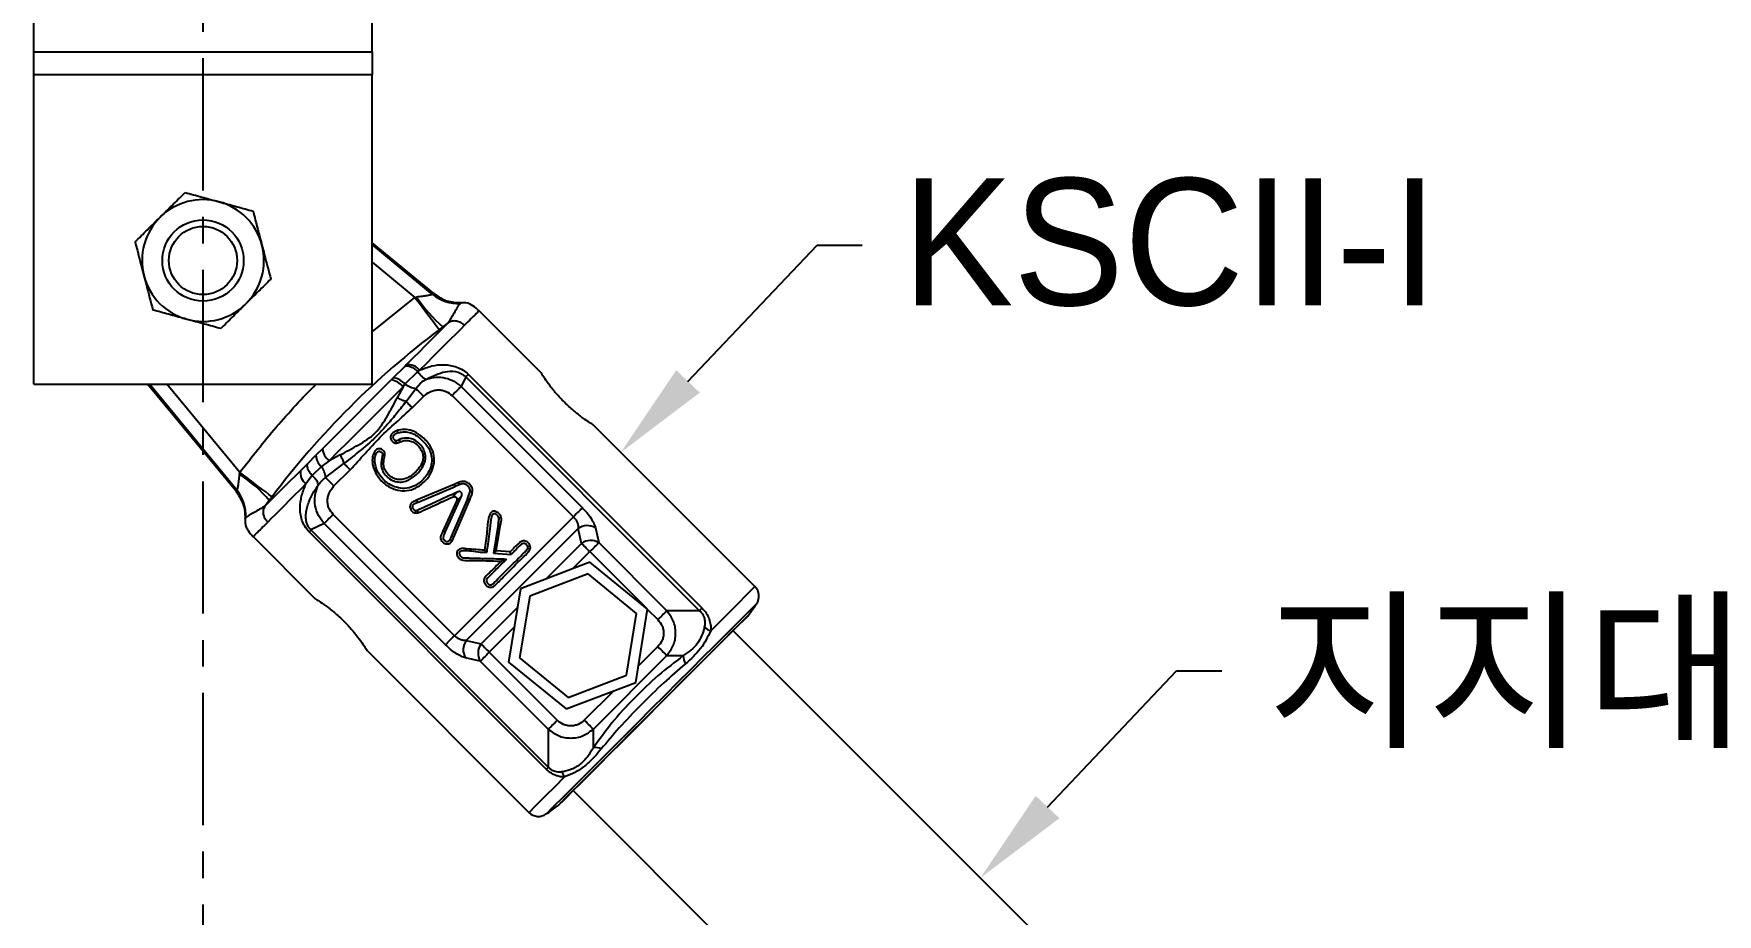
# Model space of a CAD drawing. Header units: millimetres. Extents: x 0 to 42050, y 0 to 29700.
# Drawn here: x 19143 to 20735, y 14564 to 15396 of the extents above; entities that cross this region are included whole.
import ezdxf

# ---------------------------------------------------------------- set-up
doc = ezdxf.new("R2010")
doc.units = ezdxf.units.MM
doc.header["$LTSCALE"] = 50
doc.linetypes.add('CENTERX2', pattern=[4, 2.5, -0.5, 0.5, -0.5])
doc.layers.add('3', color=3, linetype='Continuous')
doc.layers.add('unovics', color=7, linetype='Continuous')
doc.styles.add('돋움', font='')
doc.styles.get('돋움').set_extended_font_data('Dotum')

msp = doc.modelspace()

# ---------------------------------------------------------------- linework, layer by layer
at = {"color": 1, "linetype": 'CENTERX2'}
msp.add_line((19303.2, 16572.9), (19303.2, 13141.3), dxfattribs=at)
at = {"layer": '3'}
for p, q in [((19761.6, 15067.4), (19883.6, 15196.2)), ((19883.6, 15196.2), (19926.4, 15196.2)), ((20101.5, 14665.1), (20223.5, 14793.9)), ((20223.5, 14793.9), (20266.3, 14793.9))]:
    msp.add_line(p, q, dxfattribs=at)
for points in [[(19772.8, 15056.8), (19750.5, 15078), (19698.1, 15000.3)], [(20112.7, 14654.5), (20090.3, 14675.7), (20038, 14598)]]:
    msp.add_solid(points, dxfattribs=at)
at = {"layer": 'unovics', "color": 2}
for p, q in [((19143.2, 15379.1), (19143.2, 16161)), ((19463.2, 15379.1), (19463.2, 16161)), ((19143.2, 15379.1), (19463.2, 15379.1)), ((19143.2, 15357.4), (19143.2, 15379.1)), ((19463.2, 15379.1), (19463.2, 15357.4)), ((19463.2, 15357.4), (19143.2, 15357.4)), ((19143.2, 15064.9), (19143.2, 15357.4)), ((19463.2, 15064.9), (19463.2, 15357.4)), ((19143.2, 15064.9), (19463.2, 15064.9)), ((20694.6, 13941.4), (19804.3, 14831.7)), ((19653.1, 14680.6), (20559.4, 13774.3))]:
    msp.add_line(p, q, dxfattribs=at)
at = {"layer": 'unovics', "color": 3}
for p, q in [((19521, 15150.7), (19463.2, 15198.3)), ((19520.2, 15149.7), (19463.2, 15196.7)), ((19463.2, 15180.2), (19503.5, 15146.9)), ((19463.2, 15114.4), (19503.5, 15146.9)), ((19503.5, 15146.9), (19505.1, 15147.1)), ((19520.2, 15149.7), (19521, 15150.7)), ((19547.6, 15142), (19546.3, 15141)), ((19535.1, 15122.9), (19530, 15119)), ((19622.6, 15075.8), (19564.2, 15134.3)), ((19530, 15119), (19526.5, 15116.3)), ((19483.1, 15070.8), (19494.2, 15081.9)), ((19506.2, 15076.8), (19494.1, 15064.8)), ((19495.6, 15083.3), (19494.2, 15081.9)), ((19506.2, 15076.8), (19507.9, 15078)), ((19551.6, 15071.6), (19547.2, 15062.6)), ((19772.5, 14850.7), (19551.6, 15071.6)), ((19554.1, 15074), (19775, 14853.1)), ((19334.2, 14963.9), (19250.9, 15064.9)), ((19335.1, 14964.6), (19252.5, 15064.9)), ((19337.9, 14981.3), (19269.1, 15064.9)), ((19483.1, 15070.8), (19481, 15068.8)), ((19492.3, 15062.4), (19486.9, 15052)), ((19492.3, 15062.4), (19494.1, 15064.8)), ((19495.1, 15048.4), (19504.3, 15060.7)), ((19547.2, 15062.6), (19661.8, 14947.9)), ((19500.9, 15042.6), (19511.7, 15053.3)), ((19538.7, 15054.1), (19653.3, 14939.4)), ((19824.9, 14873.5), (19671.9, 15026.5)), ((19402.2, 14989.8), (19409.9, 14997.6)), ((19416.1, 15003.8), (19409.9, 14997.6)), ((19422.5, 14992.5), (19415.2, 14987)), ((19432.8, 14997.9), (19422.5, 14992.5)), ((19337.7, 14979.8), (19337.9, 14981.3)), ((19395.6, 14983.3), (19402.2, 14989.8)), ((19406.4, 14978.4), (19400.5, 14970.5)), ((19415.2, 14987), (19406.4, 14978.4)), ((19419, 14976.6), (19436.4, 14989.8)), ((19427, 14968.6), (19442.3, 14983.9)), ((19334.2, 14963.9), (19335.1, 14964.6)), ((19365.9, 14954.9), (19362, 14949.7)), ((19368.5, 14958.3), (19365.9, 14954.9)), ((19343.8, 14938.5), (19342.9, 14937.3)), ((19417.8, 14933.2), (19405.3, 14927)), ((19532.4, 14818.5), (19417.8, 14933.2)), ((19540.9, 14827), (19426.3, 14941.7)), ((19540.9, 14827), (19653.3, 14939.4)), ((19657.8, 14928.3), (19552, 14822.5)), ((19661, 14914.3), (19657.8, 14928.3)), ((19674.2, 14929), (19677.4, 14915)), ((19350.6, 14920.7), (19409, 14862.2)), ((19627.7, 14700.8), (19403.5, 14925.1)), ((19405.3, 14927), (19629.6, 14702.7)), ((19661, 14914.3), (19627.2, 14880.5)), ((19741.6, 14850.7), (19677.4, 14915)), ((19652.4, 14890.1), (19668.9, 14906.5)), ((19668.9, 14906.5), (19723, 14852.3)), ((19600.5, 14853.8), (19566, 14819.3)), ((19723.4, 14851.9), (19733.1, 14842.2)), ((19772.5, 14850.7), (19741.6, 14850.7)), ((19573.8, 14811.5), (19597.5, 14835.1)), ((19552, 14822.5), (19566, 14819.3)), ((19458.3, 14812.9), (19611.3, 14659.9)), ((19565.3, 14803), (19551.4, 14806.1)), ((19565.3, 14803), (19629.6, 14738.7)), ((19638.1, 14747.2), (19573.8, 14811.5)), ((19672.2, 14738.7), (19741.6, 14808.2)), ((19733.1, 14816.7), (19714.7, 14798.2)), ((19741.6, 14808.2), (19757.2, 14808.2)), ((19691.2, 14774.7), (19663.6, 14747.2)), ((19629.6, 14738.7), (19629.6, 14702.7)), ((19672.2, 14721.1), (19672.2, 14738.7))]:
    msp.add_line(p, q, dxfattribs=at)
at = {"layer": 'unovics'}
for p, q in [((19540.7, 14970.1), (19505.1, 14955.1)), ((19506.1, 14953), (19541.7, 14968)), ((19543.6, 14962.8), (19538.9, 14958.1)), ((19544.6, 14971.8), (19540.7, 14970.1)), ((19541.7, 14968), (19540.7, 14970.1)), ((19545.5, 14969.6), (19541.7, 14968)), ((19544.6, 14971.8), (19545.5, 14969.6)), ((19553.2, 14956.5), (19555.7, 14963.4)), ((19558, 14963), (19555.7, 14963.4)), ((19504, 14945.3), (19503.7, 14943)), ((19505.1, 14955.1), (19506.1, 14953)), ((19505.6, 14945.4), (19506.4, 14943.2)), ((19542.8, 14954.1), (19529.9, 14925.8)), ((19532, 14924.9), (19547.6, 14958.9)), ((19553.2, 14956.5), (19538.2, 14921.3)), ((19540.4, 14920.3), (19555.3, 14955.6)), ((19547.6, 14958.9), (19542.8, 14954.1)), ((19555.3, 14955.6), (19553.2, 14956.5)), ((19582.2, 14932.1), (19577.7, 14905)), ((19580.4, 14907.2), (19584.5, 14931.7)), ((19584.5, 14931.7), (19582.2, 14932.1)), ((19529.9, 14925.8), (19532, 14924.9)), ((19538.2, 14921.3), (19536.6, 14917.8)), ((19536.6, 14917.8), (19538.6, 14916.6)), ((19538.2, 14921.3), (19540.4, 14920.3)), ((19577.7, 14905), (19580.4, 14907.2)), ((19577.7, 14905), (19594.5, 14903.9)), ((19593.6, 14906.3), (19580.4, 14907.2)), ((19594.5, 14903.9), (19593.6, 14906.3)), ((19612.4, 14912.1), (19610.2, 14911.4))]:
    msp.add_line(p, q, dxfattribs=at)
at = {"layer": 'unovics', "color": 4}
for p, q in [((19669, 14896.4), (19603.4, 14871.4)), ((19723.4, 14852), (19669, 14896.4)), ((19667.2, 14885.4), (19612, 14864.4)), ((19713.1, 14848), (19667.2, 14885.4)), ((19603.4, 14871.4), (19592.1, 14802.1)), ((19612, 14864.4), (19602.5, 14806.1)), ((19712.2, 14782.7), (19723.4, 14852)), ((19703.6, 14789.7), (19713.1, 14848)), ((19592.1, 14802.1), (19646.5, 14757.8)), ((19602.5, 14806.1), (19648.3, 14768.7)), ((19648.3, 14768.7), (19703.6, 14789.7)), ((19646.5, 14757.8), (19712.2, 14782.7))]:
    msp.add_line(p, q, dxfattribs=at)
at = {"layer": 'unovics', "color": 3, "elevation": 0, "flags": 128}
for points in [[(19503.5, 15146.9), (19507.8, 15141.3), (19511.9, 15135.8), (19515.7, 15130.7), (19519.1, 15126.2), (19522, 15122.4), (19524.2, 15119.4), (19525.7, 15117.4), (19526.5, 15116.3)], [(19535.1, 15122.9), (19531.5, 15119.2), (19527.4, 15115.1), (19522.9, 15110.7), (19518.1, 15105.8), (19512.9, 15100.7), (19507.4, 15095.2), (19501.6, 15089.4), (19495.6, 15083.3)], [(19550.4, 15120.5), (19546.5, 15116.5), (19542.1, 15112.2), (19537.3, 15107.4), (19532.1, 15102.2), (19526.6, 15096.6), (19520.6, 15090.7), (19514.4, 15084.5), (19507.9, 15078)], [(19551.6, 15071.6), (19551.8, 15071.8), (19552.1, 15072), (19552.3, 15072.3), (19552.6, 15072.6), (19553, 15072.9), (19553.3, 15073.3), (19553.7, 15073.6), (19554.1, 15074)], [(19416.1, 15003.8), (19424, 15011.7), (19432.1, 15019.8), (19440.3, 15028), (19448.6, 15036.3), (19456.8, 15044.6), (19465, 15052.8), (19473.1, 15060.9), (19481, 15068.8)], [(19422.5, 14992.5), (19431, 15001.1), (19439.7, 15009.8), (19448.5, 15018.6), (19457.4, 15027.4), (19466.3, 15036.3), (19475.1, 15045.1), (19483.8, 15053.8), (19492.3, 15062.4)], [(19504.3, 15060.7), (19508.9, 15065.9), (19511.6, 15067.9), (19513.8, 15069.3), (19514.4, 15069.6), (19514.6, 15069.6), (19514.6, 15069.6), (19514.6, 15069.6), (19514.6, 15069.6), (19514.6, 15069.6), (19514.6, 15069.6), (19514.6, 15069.6)], [(19504.3, 15060.7), (19505, 15060.1), (19505.7, 15059.3), (19506.6, 15058.4), (19507.5, 15057.5), (19508.5, 15056.5), (19509.6, 15055.5), (19510.6, 15054.4), (19511.7, 15053.3)], [(19547.2, 15062.6), (19546.6, 15062), (19545.8, 15061.2), (19544.9, 15060.3), (19543.9, 15059.2), (19542.7, 15058.1), (19541.4, 15056.8), (19540, 15055.4), (19538.7, 15054.1)], [(19495.1, 15048.4), (19495.7, 15047.8), (19496.4, 15047.1), (19497.1, 15046.4), (19497.8, 15045.7), (19498.6, 15044.9), (19499.4, 15044.1), (19500.2, 15043.4), (19500.9, 15042.6)], [(19368.5, 14958.3), (19367.5, 14959.1), (19365.4, 14960.6), (19362.5, 14962.9), (19358.7, 14965.7), (19354.1, 14969.1), (19349, 14973), (19343.6, 14977.1), (19337.9, 14981.3)], [(19395.6, 14983.3), (19390.5, 14978.2), (19385.6, 14973.3), (19381, 14968.7), (19376.6, 14964.3), (19372.5, 14960.2), (19368.7, 14956.4), (19365.2, 14952.9), (19362, 14949.7)], [(19427, 14968.6), (19425.8, 14969.8), (19424.6, 14971), (19423.5, 14972.2), (19422.4, 14973.2), (19421.4, 14974.2), (19420.5, 14975.1), (19419.7, 14975.9), (19419, 14976.6)], [(19442.3, 14983.9), (19441.5, 14984.7), (19440.7, 14985.5), (19439.9, 14986.3), (19439.2, 14987), (19438.4, 14987.8), (19437.7, 14988.5), (19437.1, 14989.1), (19436.4, 14989.8)], [(19400.5, 14970.5), (19395, 14965), (19389.7, 14959.8), (19384.8, 14954.8), (19380.1, 14950.1), (19375.7, 14945.7), (19371.6, 14941.6), (19367.8, 14937.9), (19364.4, 14934.4)], [(19661.8, 14947.9), (19661.2, 14947.4), (19660.5, 14946.6), (19659.6, 14945.7), (19658.5, 14944.6), (19657.3, 14943.4), (19656, 14942.1), (19654.7, 14940.8), (19653.3, 14939.4)], [(19426.3, 14941.7), (19424.9, 14940.3), (19423.5, 14938.9), (19422.3, 14937.7), (19421.1, 14936.5), (19420, 14935.4), (19419.1, 14934.5), (19418.3, 14933.7), (19417.8, 14933.2)], [(19403.5, 14925.1), (19403.8, 14925.4), (19404, 14925.7), (19404.3, 14926), (19404.6, 14926.2), (19404.8, 14926.4), (19405, 14926.6), (19405.2, 14926.8), (19405.3, 14927)], [(19668.9, 14906.5), (19667.7, 14907.7), (19666.5, 14908.8), (19665.4, 14909.9), (19664.3, 14911), (19663.3, 14912), (19662.5, 14912.9), (19661.7, 14913.7), (19661, 14914.3)], [(19677.4, 14915), (19676.8, 14914.4), (19676, 14913.7), (19675.1, 14912.7), (19674, 14911.7), (19672.9, 14910.5), (19671.6, 14909.2), (19670.2, 14907.9), (19668.9, 14906.5)], [(19824.9, 14873.5), (19824.8, 14873.4), (19823.4, 14872), (19820.4, 14869), (19815.8, 14864.4), (19809.6, 14858.2), (19802.1, 14850.7), (19793.2, 14841.8), (19783.1, 14831.7)], [(19826.4, 14857.2), (19826.3, 14857.1), (19825.1, 14855.9), (19822.3, 14853), (19817.9, 14848.6), (19812, 14842.8), (19804.7, 14835.5), (19796.1, 14826.9), (19786.5, 14817.2), (19775.8, 14806.6), (19764.3, 14795.1), (19752.2, 14783), (19739.7, 14770.5), (19727, 14757.8)], [(19741.6, 14850.7), (19741.1, 14850.1), (19740.3, 14849.4), (19739.4, 14848.4), (19738.3, 14847.4), (19737.1, 14846.2), (19735.9, 14844.9), (19734.5, 14843.6), (19733.1, 14842.2)], [(19775, 14853.1), (19774.6, 14852.7), (19774.2, 14852.4), (19773.9, 14852), (19773.5, 14851.7), (19773.2, 14851.4), (19773, 14851.1), (19772.7, 14850.9), (19772.5, 14850.7)], [(19818.7, 14846.4), (19818.5, 14846.2), (19816.9, 14844.6), (19813.8, 14841.4), (19809.1, 14836.7), (19802.9, 14830.6), (19795.5, 14823.1), (19786.8, 14814.4), (19777.1, 14804.8), (19766.5, 14794.2), (19755.3, 14783), (19743.6, 14771.2), (19731.6, 14759.3), (19719.6, 14747.2), (19707.7, 14735.4), (19696.2, 14723.9), (19685.3, 14712.9), (19675.1, 14702.8), (19665.9, 14693.6), (19657.9, 14685.5), (19651, 14678.7), (19645.6, 14673.3), (19641.7, 14669.3), (19639.3, 14666.9), (19638.5, 14666.1)], [(19640, 14667.4), (19640.8, 14668.3), (19643.3, 14670.7), (19647.4, 14674.8), (19652.9, 14680.3), (19659.9, 14687.3), (19668.2, 14695.6), (19677.6, 14705), (19687.9, 14715.3), (19699, 14726.4), (19710.7, 14738.1), (19722.7, 14750.1), (19734.8, 14762.2), (19746.8, 14774.2), (19758.4, 14785.8), (19769.5, 14796.9), (19779.9, 14807.3), (19789.3, 14816.7), (19797.5, 14824.9), (19804.5, 14831.9), (19810.1, 14837.5), (19814.1, 14841.5), (19816.6, 14844), (19817.4, 14844.8)], [(19532.4, 14818.5), (19533, 14819.1), (19533.7, 14819.8), (19534.6, 14820.8), (19535.7, 14821.8), (19536.9, 14823), (19538.2, 14824.3), (19539.5, 14825.6), (19540.9, 14827)], [(19566, 14819.3), (19566.7, 14818.6), (19567.4, 14817.9), (19568.3, 14817), (19569.3, 14816), (19570.4, 14814.9), (19571.5, 14813.8), (19572.7, 14812.7), (19573.8, 14811.5)], [(19573.8, 14811.5), (19572.5, 14810.1), (19571.1, 14808.7), (19569.8, 14807.5), (19568.7, 14806.3), (19567.6, 14805.2), (19566.7, 14804.3), (19565.9, 14803.5), (19565.3, 14803)], [(19733.1, 14816.7), (19734.5, 14815.3), (19735.9, 14813.9), (19737.1, 14812.7), (19738.3, 14811.5), (19739.4, 14810.4), (19740.3, 14809.5), (19741.1, 14808.7), (19741.6, 14808.2)], [(19727, 14757.8), (19714.3, 14745.1), (19701.8, 14732.6), (19689.8, 14720.5), (19678.3, 14709.1), (19667.6, 14698.4), (19657.9, 14688.7), (19649.4, 14680.1), (19642.1, 14672.9), (19636.2, 14667), (19631.8, 14662.6), (19629, 14659.7), (19627.7, 14658.5), (19627.7, 14658.5)], [(19629.6, 14738.7), (19630.2, 14739.2), (19631, 14740), (19631.9, 14740.9), (19632.9, 14742), (19634.1, 14743.2), (19635.4, 14744.5), (19636.8, 14745.8), (19638.1, 14747.2)], [(19672.2, 14738.7), (19671.6, 14739.2), (19670.8, 14740), (19669.9, 14740.9), (19668.8, 14742), (19667.7, 14743.2), (19666.4, 14744.5), (19665, 14745.8), (19663.6, 14747.2)], [(19644.9, 14693.5), (19635.4, 14684), (19627.3, 14675.9), (19620.8, 14669.4), (19615.9, 14664.5), (19612.7, 14661.3), (19611.4, 14660), (19611.3, 14659.9)]]:
    msp.add_lwpolyline(points, dxfattribs=at)
at = {"layer": 'unovics', "elevation": 0, "flags": 128}
for points in [[(19486.8, 15021), (19487.2, 15019.9), (19487.6, 15018.8)], [(19584.7, 14897.4), (19587.1, 14898.3), (19588.6, 14898.9), (19590.2, 14899.5)]]:
    msp.add_lwpolyline(points, dxfattribs=at)
at = {"layer": 'unovics', "color": 4}
for radius in [38.4, 32.2]:
    msp.add_circle((19303.2, 15181.7), radius, dxfattribs=at)
for start, end in [(74.6474, 134.6474), (14.6474, 74.6474), (134.6474, 194.6474), (314.6474, 14.6474), (194.6474, 254.6474), (254.6474, 314.6474)]:
    msp.add_arc((19303.2, 15181.7), 57.6, start, end, dxfattribs=at)
at = {"layer": 'unovics', "color": 3}
for centre, radius, start, end in [((19619.1, 15223.1), 137, 213.6768, 229.4489), ((19544.6, 15179.4), 38.5, 230.5533, 272.5321), ((20005.4, 14479.4), 796.9, 126.9404, 143.0596), ((19497, 15069.8), 13.6, 37.0071, 96.2088), ((19479, 15052.2), 16.7, 37.5209, 83.0853), ((19481.6, 15055), 15.9, 37.9081, 84.5863), ((19509.3, 15088), 27.7, 236.9052, 259.7009), ((19424.2, 14998.1), 14.3, 181.9682, 231.1391), ((19432.7, 15005.8), 16.7, 186.9217, 232.4731), ((19261.8, 14865.8), 137, 40.5493, 56.3253), ((19408.3, 14980.9), 13, 169.1788, 232.7159), ((19397.1, 14974.4), 22.1, 5.5301, 34.561), ((19305.4, 14940.2), 38.5, 357.4632, 39.4473), ((19666.5, 14916.6), 14.5, 58.1084, 126.5642), ((19669.7, 14902.6), 14.5, 58.1084, 126.5642), ((19815.9, 14864.5), 12.8, 325.1141, 45), ((19170.1, 15314.7), 800, 324.1691, 325.1141), ((19787.1, 14845.2), 14.1, 226.5885, 253.6079), ((19808.4, 14853.9), 12.8, 315, 324.1691), ((19563.7, 14813.8), 14.5, 143.4352, 211.8921), ((19577.7, 14810.6), 14.5, 143.4353, 211.892), ((19771, 14807.5), 13.8, 177.0755, 210.778), ((19674.2, 14708.6), 12.6, 64.1163, 99.3618), ((19893.4, 14437.1), 374.3, 134.7961, 135.2039), ((19632.7, 14689.7), 12.7, 17.4151, 42.2045), ((19620.4, 14669), 12.8, 225, 304.8859), ((19170.1, 15314.7), 800, 304.8859, 305.8309), ((19631, 14676.5), 12.8, 305.8309, 315)]:
    msp.add_arc(centre, radius, start, end, dxfattribs=at)
at = {"layer": 'unovics'}
for centre, start_param, end_param in [((19504.6, 14951.2), 3.031326, 3.319594), ((19504.6, 14948.9), 2.968791, 3.458571)]:
    msp.add_ellipse(centre, major_axis=(-0.03, 5.92), ratio=0.939502, start_param=start_param, end_param=end_param, dxfattribs=at)
at = {"layer": 'unovics', "color": 4}
for points, knots in [([(19262.7, 15222.7), (19263.2, 15223.2), (19267.5, 15227.4), (19275.5, 15235.3), (19282.7, 15242.4), (19286.3, 15246)], [0, 0, 0, 0, 0.070087, 0.53078, 1, 1, 1, 1]), ([(19286.3, 15246), (19291.5, 15244.6), (19302.1, 15241.7), (19312.9, 15238.7), (19318.4, 15237.2)], [0, 0, 0, 0, 0.495455, 1, 1, 1, 1]), ([(19318.4, 15237.2), (19319.2, 15237), (19324.9, 15235.4), (19335.8, 15232.5), (19345.5, 15229.8), (19350.5, 15228.4)], [0, 0, 0, 0, 0.070089, 0.530788, 1, 1, 1, 1]), ([(19239, 15199.3), (19242.9, 15203.1), (19250.6, 15210.8), (19258.6, 15218.7), (19262.7, 15222.7)], [0, 0, 0, 0, 0.495455, 1, 1, 1, 1]), ([(19350.5, 15228.4), (19351.2, 15225.7), (19353.9, 15215.2), (19356.8, 15204.3), (19358.9, 15196.3)], [0, 0, 0, 0, 0.257554, 1, 1, 1, 1]), ([(19239, 15199.3), (19239.7, 15196.6), (19242.5, 15186.1), (19245.3, 15175.2), (19247.4, 15167.1)], [0, 0, 0, 0, 0.25755, 1, 1, 1, 1]), ([(19358.9, 15196.3), (19359.6, 15193.3), (19362.5, 15182.4), (19365.3, 15171.8), (19367.3, 15164.1)], [0, 0, 0, 0, 0.268631, 1, 1, 1, 1]), ([(19247.4, 15167.1), (19248.2, 15164.2), (19251, 15153.3), (19253.8, 15142.7), (19255.8, 15134.9)], [0, 0, 0, 0, 0.268636, 1, 1, 1, 1]), ([(19367.3, 15164.1), (19363.5, 15160.3), (19355.7, 15152.6), (19347.7, 15144.7), (19343.6, 15140.7)], [0, 0, 0, 0, 0.495455, 1, 1, 1, 1]), ([(19343.6, 15140.7), (19343.1, 15140.2), (19338.8, 15136), (19330.8, 15128.1), (19323.6, 15120.9), (19320, 15117.3)], [0, 0, 0, 0, 0.070086, 0.530787, 1, 1, 1, 1]), ([(19287.9, 15126.1), (19287.1, 15126.4), (19281.4, 15127.9), (19270.5, 15130.9), (19260.8, 15133.6), (19255.8, 15134.9)], [0, 0, 0, 0, 0.070089, 0.530788, 1, 1, 1, 1]), ([(19320, 15117.3), (19314.8, 15118.8), (19304.3, 15121.7), (19293.4, 15124.6), (19287.9, 15126.1)], [0, 0, 0, 0, 0.495455, 1, 1, 1, 1])]:
    msp.add_open_spline(points, degree=3, knots=knots, dxfattribs=at)
at = {"layer": 'unovics', "color": 3}
for points, knots in [([(19520.2, 15149.7), (19520.1, 15149.7), (19520, 15149.5), (19518.9, 15149.2), (19517.2, 15148.8), (19514.5, 15148.4), (19510.3, 15147.7), (19506.8, 15147.3), (19505.1, 15147.1)], [0, 0, 0, 0, 0.123005, 0.250591, 0.369392, 0.500256, 0.749695, 1, 1, 1, 1]), ([(19521, 15150.7), (19524.6, 15148.3), (19531.7, 15143.4), (19541.4, 15141.8), (19546.7, 15142), (19547.6, 15142)], [0, 0, 0, 0, 0.45131, 0.902606, 1, 1, 1, 1]), ([(19546.3, 15141), (19545.7, 15140.4), (19544.4, 15139.2), (19540.4, 15131.5), (19537.2, 15126.3), (19535.1, 15122.9)], [0, 0, 0, 0, 0.267087, 0.515645, 1, 1, 1, 1]), ([(19564.2, 15134.3), (19562.4, 15135.9), (19558.7, 15139.3), (19552.7, 15141.9), (19548.8, 15141.6), (19547.4, 15141.5)], [0, 0, 0, 0, 0.393546, 0.775821, 1, 1, 1, 1]), ([(19550.4, 15120.5), (19549.3, 15121.4), (19547, 15123.3), (19542.8, 15124.6), (19538.6, 15124.6), (19536.3, 15123.4), (19535.1, 15122.9)], [0, 0, 0, 0, 0.250006, 0.500008, 0.749992, 1, 1, 1, 1]), ([(19564.2, 15134.3), (19564, 15134.1), (19563.7, 15133.7), (19560.9, 15131), (19556.7, 15126.8), (19552.5, 15122.6), (19550.4, 15120.5)], [0, 0, 0, 0, 0.25, 0.5, 0.75, 1, 1, 1, 1]), ([(19494.2, 15081.9), (19494.9, 15082.1), (19496.4, 15082.4), (19499.5, 15081.5), (19503, 15079.6), (19505.2, 15077.7), (19506.2, 15076.8)], [0, 0, 0, 0, 0.2425571, 0.4999746, 0.7574376, 1, 1, 1, 1]), ([(19506.2, 15076.8), (19506.9, 15075.8), (19508.2, 15073.9), (19510.5, 15071.6), (19512.7, 15070.1), (19514, 15069.8), (19514.6, 15069.6)], [0, 0, 0, 0, 0.245732, 0.501003, 0.755733, 1, 1, 1, 1]), ([(19507.9, 15078), (19511.7, 15079.5), (19519.2, 15082.5), (19531, 15083.7), (19541.1, 15082.1), (19549.1, 15078.4), (19552.4, 15075.5), (19554.1, 15074)], [0, 0, 0, 0, 0.25821, 0.4995, 0.75187, 0.880198, 1, 1, 1, 1]), ([(19514.6, 15069.6), (19520.3, 15072.5), (19528.8, 15076.8), (19540, 15077.4), (19546.1, 15075.6), (19549.5, 15073.6), (19550.9, 15072.3), (19551.6, 15071.6)], [0, 0, 0, 0, 0.498736, 0.748559, 0.874818, 0.93941, 1, 1, 1, 1]), ([(19514.6, 15069.6), (19517.6, 15070.4), (19523.4, 15071.9), (19532.4, 15071), (19540.6, 15068), (19545, 15064.4), (19547.2, 15062.6)], [0, 0, 0, 0, 0.260575, 0.514946, 0.761294, 1, 1, 1, 1]), ([(19671.8, 15026.5), (19671.9, 15026.4), (19672.1, 15026.3), (19668.8, 15028.3), (19662.8, 15032.4), (19654.7, 15038.6), (19645.9, 15046.5), (19637.8, 15055), (19631, 15063.4), (19626, 15070.4), (19623, 15075.2), (19622.7, 15075.6), (19622.6, 15075.8)], [0, 0, 0, 0, 0.055171, 0.159526, 0.265352, 0.373504, 0.481282, 0.586391, 0.690767, 0.797413, 0.90585, 1, 1, 1, 1]), ([(19337.9, 14981.3), (19349.2, 14995.8), (19371.8, 15024.9), (19397.2, 15051.6), (19409.9, 15064.9)], [0, 0, 0, 0, 0.5, 1, 1, 1, 1]), ([(19511.7, 15053.3), (19513.6, 15054.9), (19516.6, 15057.3), (19521.5, 15059), (19525.3, 15059.5), (19529.2, 15059.2), (19534, 15057.8), (19536.8, 15055.5), (19538.7, 15054.1)], [0, 0, 0, 0, 0.247483, 0.379021, 0.508929, 0.63728, 0.76482, 1, 1, 1, 1]), ([(19432.8, 14997.9), (19438.6, 15001), (19449.9, 15007), (19467.1, 15017.7), (19477.8, 15034.9), (19483.9, 15046.3), (19486.9, 15052)], [0, 0, 0, 0, 0.250556, 0.500003, 0.74945, 1, 1, 1, 1]), ([(19495.1, 15048.4), (19492.3, 15044.8), (19486.6, 15037.4), (19477.6, 15026.8), (19466.8, 15014.6), (19452.7, 15002.6), (19441.9, 14994.1), (19436.4, 14989.8)], [0, 0, 0, 0, 0.164657, 0.337863, 0.500045, 0.749934, 1, 1, 1, 1]), ([(19442.3, 14983.9), (19447, 14989), (19456.4, 14999.1), (19470.2, 15014.7), (19485.7, 15028.5), (19495.9, 15037.9), (19500.9, 15042.6)], [0, 0, 0, 0, 0.250145, 0.500263, 0.75013, 1, 1, 1, 1]), ([(19495.1, 15048.4), (19494.5, 15048.6), (19493.2, 15049), (19491.1, 15049.9), (19489, 15050.9), (19487.6, 15051.6), (19486.9, 15052)], [0, 0, 0, 0, 0.247843, 0.500048, 0.752197, 1, 1, 1, 1]), ([(19432.8, 14997.9), (19433.2, 14997.2), (19434, 14995.8), (19435, 14993.7), (19435.8, 14991.6), (19436.2, 14990.4), (19436.4, 14989.8)], [0, 0, 0, 0, 0.247781, 0.499941, 0.752126, 1, 1, 1, 1]), ([(19337.7, 14979.8), (19337.5, 14978), (19337.1, 14974.5), (19336.5, 14970.4), (19336, 14967.6), (19335.7, 14966), (19335.3, 14964.8), (19335.2, 14964.7), (19335.1, 14964.6)], [0, 0, 0, 0, 0.250384, 0.499912, 0.630836, 0.749679, 0.877122, 1, 1, 1, 1]), ([(19406.4, 14978.4), (19405.6, 14979.4), (19403.9, 14981.5), (19402.3, 14984.8), (19401.6, 14987.7), (19402, 14989.2), (19402.2, 14989.8)], [0, 0, 0, 0, 0.243436, 0.500002, 0.756566, 1, 1, 1, 1]), ([(19412.1, 14969.2), (19412.1, 14969.9), (19412.1, 14971.2), (19410.9, 14973.5), (19409, 14976), (19407.3, 14977.6), (19406.4, 14978.4)], [0, 0, 0, 0, 0.242055, 0.495942, 0.751986, 1, 1, 1, 1]), ([(19412.1, 14969.2), (19412.1, 14969.2), (19412.1, 14969.2), (19412.1, 14969.2), (19412.1, 14969.2), (19412.1, 14969.2), (19412.2, 14969.3), (19412.2, 14969.3), (19412.5, 14969.7), (19413.3, 14971.1), (19415.4, 14973.6), (19417.7, 14975.5), (19419, 14976.6)], [0, 0, 0, 0, 0.000015, 0.0000417, 0.0001581, 0.0005355, 0.0020924, 0.0081426, 0.0319677, 0.1268471, 0.4999287, 1, 1, 1, 1]), ([(19334.2, 14963.9), (19336.6, 14960.3), (19341.4, 14953.1), (19343.1, 14943.4), (19342.9, 14938.2), (19342.9, 14937.3)], [0, 0, 0, 0, 0.451275, 0.902538, 1, 1, 1, 1]), ([(19403.5, 14925.1), (19402, 14926.9), (19399, 14930.4), (19396.4, 14936.4), (19395.2, 14942.4), (19394.9, 14950), (19396, 14959.5), (19399, 14966.8), (19400.5, 14970.5)], [0, 0, 0, 0, 0.125204, 0.250802, 0.375999, 0.501378, 0.742025, 1, 1, 1, 1]), ([(19405.3, 14927), (19404.6, 14927.9), (19403, 14929.7), (19401.6, 14932.7), (19400.7, 14935.8), (19400.3, 14939.7), (19400.7, 14944.3), (19401.9, 14949.6), (19403.7, 14954.7), (19406, 14959.7), (19408.7, 14964.5), (19411, 14967.7), (19412.1, 14969.2)], [0, 0, 0, 0, 0.05845, 0.123096, 0.181964, 0.250601, 0.375512, 0.50098, 0.625908, 0.750376, 0.874903, 1, 1, 1, 1]), ([(19417.8, 14933.2), (19415.8, 14935.6), (19411.8, 14940.5), (19408.9, 14949.8), (19408.6, 14959.8), (19410.9, 14966), (19412.1, 14969.2)], [0, 0, 0, 0, 0.240107, 0.488562, 0.734642, 1, 1, 1, 1]), ([(19426.3, 14941.7), (19424.8, 14943.5), (19422.5, 14946.4), (19421.1, 14951.1), (19420.8, 14955), (19421.4, 14958.9), (19423, 14963.7), (19425.4, 14966.7), (19427, 14968.6)], [0, 0, 0, 0, 0.2351773, 0.3626054, 0.4910684, 0.6208573, 0.7525176, 1, 1, 1, 1]), ([(19362, 14949.7), (19358.5, 14947.6), (19354.4, 14945), (19348.9, 14942.2), (19345.4, 14940.2), (19344.4, 14939.2), (19343.8, 14938.5)], [0, 0, 0, 0, 0.484272, 0.575444, 0.732949, 1, 1, 1, 1]), ([(19364.4, 14934.4), (19363.4, 14935.6), (19361.5, 14937.8), (19360.2, 14942), (19360.2, 14946.2), (19361.4, 14948.6), (19362, 14949.7)], [0, 0, 0, 0, 0.250016, 0.500008, 0.750005, 1, 1, 1, 1]), ([(19661.8, 14947.9), (19663.3, 14946.3), (19666.4, 14943.1), (19670.2, 14937.9), (19673, 14933), (19673.8, 14930.3), (19674.2, 14929)], [0, 0, 0, 0, 0.241353, 0.493344, 0.749029, 1, 1, 1, 1]), ([(19343.2, 14937.4), (19343.1, 14936), (19342.9, 14933.4), (19344, 14929.6), (19346.3, 14925.2), (19348.9, 14922.5), (19350.6, 14920.6)], [0, 0, 0, 0, 0.219989, 0.412929, 0.604604, 1, 1, 1, 1]), ([(19364.4, 14934.4), (19362.3, 14932.3), (19358.1, 14928.1), (19353.9, 14923.9), (19351.1, 14921.2), (19350.8, 14920.8), (19350.6, 14920.6)], [0, 0, 0, 0, 0.250002, 0.500002, 0.75, 1, 1, 1, 1]), ([(19653.3, 14939.4), (19654, 14938.6), (19655.6, 14936.9), (19657.1, 14934), (19657.9, 14931), (19657.9, 14929.2), (19657.8, 14928.3)], [0, 0, 0, 0, 0.23135, 0.476004, 0.719579, 1, 1, 1, 1]), ([(19409.1, 14862.2), (19409, 14862.3), (19408.5, 14862.6), (19410.6, 14861.3), (19415.5, 14858.1), (19423, 14852.6), (19431.1, 14845.9), (19436.2, 14840.9), (19438.4, 14838.7)], [0, 0, 0, 0, 0.024593, 0.224982, 0.425906, 0.631518, 0.839043, 1, 1, 1, 1]), ([(19741.6, 14808.2), (19743.9, 14811.2), (19748.6, 14817.5), (19750.7, 14829.4), (19748.6, 14841.4), (19743.9, 14847.6), (19741.6, 14850.7)], [0, 0, 0, 0, 0.242968, 0.5, 0.757032, 1, 1, 1, 1]), ([(19777.4, 14835), (19777.7, 14836.4), (19778.1, 14838.9), (19777.6, 14843), (19775.9, 14847.2), (19773.7, 14849.5), (19772.5, 14850.7)], [0, 0, 0, 0, 0.27278, 0.500434, 0.749869, 1, 1, 1, 1]), ([(19775, 14853.1), (19776.4, 14851.6), (19779.2, 14848.4), (19781.8, 14843), (19783.2, 14837.3), (19783.2, 14833.7), (19783.1, 14831.7)], [0, 0, 0, 0, 0.250937, 0.499242, 0.738391, 1, 1, 1, 1]), ([(19438.4, 14838.7), (19441, 14835.8), (19446.3, 14830.1), (19452.4, 14822), (19456.6, 14815.9), (19458.6, 14812.6), (19458.4, 14812.9), (19458.4, 14813)], [0, 0, 0, 0, 0.221371, 0.442583, 0.667681, 0.893947, 1, 1, 1, 1]), ([(19733.1, 14842.2), (19734.6, 14840.4), (19736.9, 14837.6), (19738.3, 14833), (19738.7, 14829.4), (19738.3, 14825.8), (19736.9, 14821.2), (19734.6, 14818.5), (19733.1, 14816.7)], [0, 0, 0, 0, 0.244675, 0.372858, 0.5, 0.627025, 0.755325, 1, 1, 1, 1]), ([(19777.4, 14835), (19775.6, 14829.4), (19771.8, 14818.3), (19762.1, 14811.5), (19757.2, 14808.2)], [0, 0, 0, 0, 0.499107, 1, 1, 1, 1]), ([(19551.4, 14806.1), (19550, 14806.5), (19547.3, 14807.4), (19542.4, 14810.2), (19537.3, 14813.9), (19534, 14817), (19532.4, 14818.5)], [0, 0, 0, 0, 0.250979, 0.5066717, 0.7586526, 1, 1, 1, 1]), ([(19552, 14822.5), (19551.1, 14822.4), (19549.3, 14822.4), (19546.3, 14823.3), (19543.4, 14824.8), (19541.7, 14826.3), (19540.9, 14827)], [0, 0, 0, 0, 0.280404, 0.523992, 0.768667, 1, 1, 1, 1]), ([(19783.1, 14831.7), (19780.3, 14825.9), (19774.6, 14814.3), (19764.3, 14805), (19759.2, 14800.4)], [0, 0, 0, 0, 0.4994439, 1, 1, 1, 1]), ([(19757.2, 14808.2), (19749.3, 14802.1), (19733.5, 14790.1), (19710.5, 14768), (19689, 14744.6), (19677.8, 14728.9), (19672.2, 14721.1)], [0, 0, 0, 0, 0.2502612, 0.5004693, 0.7502802, 1, 1, 1, 1]), ([(19759.2, 14800.4), (19752.3, 14794.5), (19738.3, 14782.4), (19717, 14761.6), (19696.7, 14740.3), (19685.2, 14726.6), (19679.7, 14720)], [0, 0, 0, 0, 0.244447, 0.50294, 0.760792, 1, 1, 1, 1]), ([(19629.6, 14738.7), (19632.7, 14736.4), (19638.9, 14731.7), (19650.9, 14729.6), (19662.8, 14731.7), (19669.1, 14736.4), (19672.2, 14738.7)], [0, 0, 0, 0, 0.242976, 0.5, 0.757024, 1, 1, 1, 1]), ([(19663.6, 14747.2), (19661.8, 14745.7), (19659.1, 14743.4), (19654.5, 14742), (19650.9, 14741.6), (19647.3, 14742), (19642.7, 14743.4), (19639.9, 14745.7), (19638.1, 14747.2)], [0, 0, 0, 0, 0.244676, 0.372848, 0.500001, 0.627017, 0.755324, 1, 1, 1, 1]), ([(19672.2, 14721.1), (19671.3, 14719.6), (19669.7, 14716.8), (19666.9, 14712.8), (19663.7, 14709.1), (19660.2, 14705.7), (19656.1, 14702.9), (19651.5, 14700.6), (19646.8, 14699.1), (19643.7, 14698.5), (19642.2, 14698.2)], [0, 0, 0, 0, 0.125649, 0.251123, 0.383957, 0.500228, 0.624369, 0.749078, 0.874351, 1, 1, 1, 1]), ([(19679.7, 14720), (19677.2, 14717), (19672.3, 14711.1), (19664.1, 14703.5), (19654.6, 14697.2), (19648.1, 14694.7), (19644.9, 14693.5)], [0, 0, 0, 0, 0.2506, 0.50049, 0.750004, 1, 1, 1, 1]), ([(19644.9, 14693.5), (19643.3, 14693.6), (19640.2, 14693.7), (19635.6, 14695.2), (19631.4, 14697.5), (19629, 14699.7), (19627.7, 14700.8)], [0, 0, 0, 0, 0.276855, 0.526414, 0.762164, 1, 1, 1, 1]), ([(19642.2, 14698.2), (19641.1, 14698.1), (19639.1, 14697.9), (19635.9, 14698.5), (19632.5, 14699.9), (19630.6, 14701.8), (19629.6, 14702.7)], [0, 0, 0, 0, 0.272389, 0.49987, 0.749408, 1, 1, 1, 1])]:
    msp.add_open_spline(points, degree=3, knots=knots, dxfattribs=at)
at = {"layer": 'unovics'}
for points, knots in [([(19489.6, 15010.3), (19491.4, 15010.9), (19494.6, 15011.9), (19499.5, 15011.3), (19504.1, 15009), (19508.1, 15005.2), (19510.9, 15000.1), (19511.5, 14995.1), (19510.2, 14989.6), (19505.9, 14983.1), (19499.7, 14977.4), (19492.5, 14974.6), (19487, 14974.4), (19482.1, 14976.3), (19477.9, 14979.6), (19474.8, 14983.8), (19473.5, 14989.4), (19474.3, 14993.8), (19475.2, 14997.2), (19475.3, 14999.1), (19474.7, 15000.8), (19473.6, 15002.2), (19472.1, 15003.4), (19470.4, 15003.8), (19468.7, 15003.7), (19467.3, 15003.2), (19465.8, 15001.8), (19464.1, 14999), (19463, 14994.2), (19463.6, 14987), (19467.2, 14978.3), (19474.6, 14970.2), (19484.1, 14964.8), (19493.8, 14963.5), (19502.4, 14965.3), (19510.8, 14970.5), (19517.8, 14978.1), (19521.7, 14987.8), (19522.1, 14997.1), (19518.4, 15006.7), (19511.7, 15014.4), (19503.5, 15020.3), (19495.5, 15022.3), (19490, 15022), (19487.3, 15021.1), (19486.8, 15021)], [0, 0, 0, 0, 0.02189, 0.038833, 0.055727, 0.08138, 0.101292, 0.121353, 0.138447, 0.1655, 0.211189, 0.232511, 0.253955, 0.273285, 0.292419, 0.3154, 0.33276, 0.356282, 0.366548, 0.373292, 0.378686, 0.387123, 0.393706, 0.400315, 0.406743, 0.412512, 0.418277, 0.42985, 0.449206, 0.475245, 0.511525, 0.556147, 0.600946, 0.634158, 0.667403, 0.700691, 0.747666, 0.783914, 0.820302, 0.852303, 0.900326, 0.93707, 0.967355, 0.993854, 1, 1, 1, 1]), ([(19487.6, 15018.8), (19489.2, 15019.2), (19492.7, 15020), (19498.4, 15019.3), (19505.5, 15016.5), (19512.4, 15010.2), (19518.2, 15002.4), (19519.8, 14993.9), (19518.8, 14986.4), (19515, 14978.4), (19508.5, 14971.6), (19500.3, 14967), (19491.9, 14965.8), (19483.9, 14967.6), (19476.5, 14971.9), (19470.2, 14978.3), (19466.4, 14985.8), (19465.3, 14992.4), (19465.9, 14996.7), (19466.9, 14999.2), (19467.8, 15000.5), (19468.6, 15001.2), (19469.6, 15001.4), (19470.5, 15001.4), (19471.5, 15000.9), (19472.2, 15000.2), (19472.8, 14999.4), (19473, 14998.3), (19472.2, 14994.7), (19471.1, 14989.7), (19472.5, 14983.4), (19475.7, 14978.5), (19480.4, 14974.4), (19486.3, 14972.2), (19492.1, 14972.2), (19498.7, 14974.3), (19505.3, 14979.3), (19510.8, 14985.7), (19513.6, 14992.6), (19513.7, 14998.5), (19511.7, 15003.9), (19508.1, 15008.6), (19503.4, 15012.3), (19497.8, 15014.1), (19492.8, 15013.9), (19489.9, 15012.9), (19488.6, 15012.4)], [0, 0, 0, 0, 0.0198892, 0.042079, 0.0680657, 0.108843, 0.1525394, 0.1809366, 0.2092454, 0.2408192, 0.2849266, 0.318397, 0.3520156, 0.3825631, 0.4148718, 0.4526389, 0.4873758, 0.5135726, 0.5304809, 0.5389176, 0.54554, 0.5487458, 0.5519771, 0.5565728, 0.5599328, 0.5652097, 0.5683771, 0.5707617, 0.5788878, 0.6110441, 0.6318649, 0.6526659, 0.6811602, 0.7038864, 0.7266706, 0.7490525, 0.7850296, 0.8242179, 0.8479621, 0.8718909, 0.8928174, 0.9150987, 0.941913, 0.9627923, 0.9837185, 1, 1, 1, 1]), ([(19486.8, 15021), (19486, 15020.6), (19484.3, 15019.9), (19482.3, 15018.6), (19480.9, 15017), (19480.4, 15015.5), (19480.4, 15013.9), (19480.9, 15012.2), (19482.1, 15010.7), (19483.4, 15009.6), (19484.5, 15009.2), (19485.3, 15009.1), (19485.6, 15009.1), (19485.8, 15009.2)], [0, 0, 0, 0, 0.1348888, 0.3078863, 0.3964419, 0.4857472, 0.5669679, 0.6622789, 0.7603803, 0.875576, 0.9469745, 0.9600683, 1, 1, 1, 1]), ([(19487.6, 15018.8), (19486.6, 15018.4), (19485.2, 15017.8), (19483.7, 15016.7), (19483, 15015.9), (19482.7, 15014.9), (19482.8, 15013.9), (19483.3, 15012.8), (19484.1, 15012.1), (19484.7, 15011.6), (19485, 15011.5), (19485.2, 15011.5), (19485.2, 15011.5), (19485.3, 15011.5), (19485.4, 15011.5), (19485.5, 15011.5), (19485.6, 15011.5), (19485.6, 15011.5)], [0, 0, 0, 0, 0.279184, 0.387551, 0.496912, 0.561779, 0.651063, 0.742614, 0.877105, 0.933229, 0.951699, 0.960921, 0.965558, 0.974765, 0.97936, 0.989698, 1, 1, 1, 1]), ([(19485.6, 15011.5), (19486, 15011.5), (19486.7, 15011.7), (19487.7, 15012), (19488.3, 15012.3), (19488.6, 15012.4)], [0, 0, 0, 0, 0.365173, 0.681414, 1, 1, 1, 1]), ([(19485.8, 15009.2), (19485.8, 15009.5), (19485.7, 15010.3), (19485.6, 15011.1), (19485.6, 15011.5)], [0, 0, 0, 0, 0.500001, 1, 1, 1, 1]), ([(19485.8, 15009.2), (19486.2, 15009.2), (19487, 15009.3), (19488.2, 15009.7), (19489.1, 15010.1), (19489.6, 15010.3)], [0, 0, 0, 0, 0.294981, 0.589673, 1, 1, 1, 1]), ([(19488.6, 15012.4), (19488.8, 15012), (19489.1, 15011.3), (19489.4, 15010.6), (19489.6, 15010.3)], [0, 0, 0, 0, 0.500014, 1, 1, 1, 1]), ([(19543.6, 14962.8), (19536.5, 14959.5), (19526.7, 14955), (19514, 14949.1), (19508.4, 14946.7), (19505.6, 14945.4)], [0, 0, 0, 0, 0.56002, 0.78003, 1, 1, 1, 1]), ([(19547.6, 14958.9), (19547.8, 14959.4), (19548.1, 14960.2), (19548, 14961.3), (19547.7, 14962.2), (19547.1, 14962.8), (19546.3, 14963.2), (19545.3, 14963.3), (19544.4, 14963.1), (19543.8, 14962.9), (19543.6, 14962.8)], [0, 0, 0, 0, 0.205109, 0.330966, 0.435666, 0.540877, 0.635556, 0.759515, 0.930641, 1, 1, 1, 1]), ([(19558, 14963), (19558, 14963.8), (19558.1, 14965.5), (19557.1, 14968.2), (19555.1, 14970.6), (19552.3, 14972.5), (19548.9, 14973.1), (19546.4, 14972.4), (19544.9, 14971.9), (19544.6, 14971.8)], [0, 0, 0, 0, 0.1272787, 0.2544257, 0.4264827, 0.6076144, 0.7630676, 0.9500079, 1, 1, 1, 1]), ([(19555.7, 14963.4), (19555.7, 14963.9), (19555.8, 14964.9), (19555.2, 14966.6), (19554, 14968.2), (19552.5, 14969.6), (19550.8, 14970.4), (19548.4, 14970.7), (19546.7, 14970.1), (19545.5, 14969.6)], [0, 0, 0, 0, 0.104703, 0.218409, 0.357678, 0.514311, 0.632661, 0.742391, 1, 1, 1, 1]), ([(19555.3, 14955.6), (19555.8, 14956.8), (19556.6, 14958.6), (19557.6, 14961), (19557.8, 14962.3), (19558, 14963)], [0, 0, 0, 0, 0.497065, 0.746976, 1, 1, 1, 1]), ([(19505.1, 14955.1), (19503.9, 14954.6), (19502, 14953.8), (19500, 14952.4), (19499.2, 14951.1), (19498.8, 14949.6), (19498.9, 14948), (19499.5, 14946.2), (19500.7, 14944.6), (19502.2, 14943.4), (19503.3, 14943.1), (19503.7, 14943)], [0, 0, 0, 0, 0.2340628, 0.3323083, 0.4125607, 0.4923834, 0.5879262, 0.6919701, 0.809227, 0.9317817, 1, 1, 1, 1]), ([(19506.1, 14953), (19505.1, 14952.6), (19503.8, 14952), (19502.4, 14951.2), (19501.6, 14950.7), (19501.3, 14949.9), (19501.1, 14949), (19501.3, 14947.8), (19502.1, 14946.5), (19503, 14945.6), (19503.8, 14945.4), (19504, 14945.3)], [0, 0, 0, 0, 0.263505, 0.362788, 0.433126, 0.491417, 0.572573, 0.677324, 0.787628, 0.942606, 1, 1, 1, 1]), ([(19506.4, 14943.2), (19509.4, 14944.6), (19515.5, 14947.3), (19526.3, 14952.3), (19534.1, 14955.9), (19538.9, 14958.1)], [0, 0, 0, 0, 0.279982, 0.559989, 1, 1, 1, 1]), ([(19538.9, 14958.1), (19539.4, 14958.2), (19540.2, 14958.5), (19541.4, 14958.5), (19542.2, 14958.2), (19542.8, 14957.6), (19543.2, 14956.8), (19543.3, 14955.8), (19543.1, 14954.9), (19542.9, 14954.3), (19542.8, 14954.1)], [0, 0, 0, 0, 0.204998, 0.330845, 0.435492, 0.540615, 0.635216, 0.759017, 0.929889, 1, 1, 1, 1]), ([(19585.1, 14938.9), (19584.9, 14939.6), (19584.2, 14941.4), (19582.4, 14943.2), (19580.2, 14944.5), (19578.4, 14944.8), (19576.8, 14944.5), (19575.5, 14943.6), (19574.3, 14941.9), (19572.4, 14935.9), (19571.7, 14924.2), (19570.1, 14913.8), (19569.2, 14907.9)], [0, 0, 0, 0, 0.04486, 0.114424, 0.154796, 0.195492, 0.223642, 0.251923, 0.289515, 0.350719, 0.636203, 1, 1, 1, 1]), ([(19582.9, 14938.4), (19582.7, 14938.9), (19582.2, 14940.1), (19580.9, 14941.4), (19579.6, 14942.2), (19578.7, 14942.4), (19577.9, 14942.3), (19577.4, 14942.1), (19576.8, 14941.4), (19575.6, 14939.3), (19575.2, 14935.5), (19574, 14925.7), (19572.6, 14915.7), (19571.5, 14907.3), (19571.2, 14905.4)], [0, 0, 0, 0, 0.032047, 0.091226, 0.114706, 0.138426, 0.151814, 0.162314, 0.177455, 0.210313, 0.321995, 0.431977, 0.871894, 1, 1, 1, 1]), ([(19582.2, 14932.1), (19582.3, 14932.7), (19582.6, 14934), (19583, 14935.8), (19583.1, 14937.3), (19582.9, 14938.2), (19582.9, 14938.4)], [0, 0, 0, 0, 0.296088, 0.592149, 0.891073, 1, 1, 1, 1]), ([(19585.1, 14938.9), (19584.8, 14938.8), (19584, 14938.7), (19583.3, 14938.5), (19582.9, 14938.4)], [0, 0, 0, 0, 0.500007, 1, 1, 1, 1]), ([(19584.5, 14931.7), (19584.6, 14932.3), (19584.9, 14933.8), (19585.5, 14936.2), (19585.3, 14938), (19585.1, 14938.9)], [0, 0, 0, 0, 0.257223, 0.62187, 1, 1, 1, 1]), ([(19529.9, 14925.8), (19529.4, 14924.9), (19528.6, 14923.1), (19527.8, 14920.7), (19527.7, 14918.8), (19528.4, 14917.1), (19529.7, 14915.6), (19531.6, 14914.2), (19533.7, 14913.7), (19535.5, 14913.9), (19537, 14914.5), (19537.9, 14915.5), (19538.4, 14916.2), (19538.6, 14916.6)], [0, 0, 0, 0, 0.148224, 0.275765, 0.343152, 0.410582, 0.521947, 0.624071, 0.727088, 0.815221, 0.880855, 0.946449, 1, 1, 1, 1]), ([(19532, 14924.9), (19531.2, 14923.2), (19530.3, 14921.4), (19530.1, 14919.3), (19530.4, 14918.4), (19531.1, 14917.6), (19532, 14916.8), (19532.8, 14916.3), (19533.6, 14916.1), (19534.4, 14916.1), (19535, 14916.2), (19535.6, 14916.5), (19536.1, 14917), (19536.4, 14917.4), (19536.6, 14917.8)], [0, 0, 0, 0, 0.375848, 0.405085, 0.439426, 0.559874, 0.629008, 0.68953, 0.744923, 0.803888, 0.847741, 0.885526, 0.923755, 1, 1, 1, 1]), ([(19538.6, 14916.6), (19538.9, 14917.2), (19539.6, 14918.5), (19540.1, 14919.8), (19540.4, 14920.3)], [0, 0, 0, 0, 0.559728, 1, 1, 1, 1]), ([(19612.4, 14912.1), (19612.1, 14912.8), (19611.5, 14914.2), (19609.8, 14915.7), (19607.9, 14916.6), (19605.9, 14916.8), (19603.8, 14916.1), (19599.6, 14912.7), (19596.3, 14909.2), (19593.6, 14906.3)], [0, 0, 0, 0, 0.0925673, 0.185178, 0.2649041, 0.3448609, 0.4183947, 0.5254439, 1, 1, 1, 1]), ([(19610.2, 14911.4), (19609.9, 14911.8), (19609.5, 14912.8), (19608.4, 14913.7), (19607.3, 14914.3), (19606.1, 14914.4), (19604.8, 14914), (19601.9, 14911.6), (19598.7, 14908), (19595.6, 14905), (19594.5, 14903.9)], [0, 0, 0, 0, 0.07232, 0.144638, 0.200196, 0.25602, 0.304762, 0.391115, 0.783905, 1, 1, 1, 1]), ([(19569.2, 14907.9), (19566.5, 14908.1), (19560.9, 14908.5), (19553.8, 14908.9), (19548.7, 14909.6), (19546, 14909), (19544.5, 14908.2), (19543.5, 14906.8), (19543, 14905.3), (19543.1, 14903.6), (19543.9, 14901.6), (19545.3, 14900), (19547, 14898.8), (19551.1, 14898), (19563.7, 14898.3), (19575.6, 14897.8), (19584.7, 14897.4)], [0, 0, 0, 0, 0.10857, 0.230126, 0.290945, 0.314867, 0.339012, 0.360962, 0.380629, 0.404694, 0.428657, 0.464085, 0.489639, 0.515379, 0.631064, 1, 1, 1, 1]), ([(19571.2, 14905.4), (19568.6, 14905.6), (19563.2, 14905.9), (19555.3, 14907.2), (19549.5, 14907.6), (19546.4, 14906.6), (19545.8, 14906.1), (19545.4, 14905.4), (19545.3, 14904.6), (19545.5, 14903.6), (19546.3, 14902.4), (19547.2, 14901.4), (19549.2, 14900.5), (19551.9, 14900.6), (19559.5, 14900.3), (19572.3, 14900.1), (19583.8, 14899.7), (19590.2, 14899.5)], [0, 0, 0, 0, 0.108205, 0.218033, 0.325342, 0.336032, 0.346821, 0.356811, 0.367273, 0.380709, 0.398392, 0.422314, 0.435714, 0.483872, 0.531406, 0.742501, 1, 1, 1, 1]), ([(19584.7, 14897.4), (19581.2, 14893.7), (19576.4, 14888.7), (19570.5, 14883.5), (19568.9, 14880.7), (19568.7, 14878.7), (19569.1, 14876.9), (19570.2, 14875.1), (19571.8, 14873.6), (19573.8, 14872.8), (19575.6, 14872.7), (19577.7, 14873.4), (19581.9, 14876.9), (19590.7, 14886.5), (19601.3, 14896.8), (19609.5, 14904.8), (19612, 14907.6), (19612.4, 14908.8), (19612.5, 14909.1)], [0, 0, 0, 0, 0.174958, 0.241927, 0.264655, 0.287602, 0.307489, 0.328317, 0.359666, 0.380786, 0.401995, 0.421429, 0.453046, 0.591521, 0.87125, 0.958844, 0.989249, 1, 1, 1, 1]), ([(19569.2, 14907.9), (19569.4, 14907.7), (19569.8, 14907.2), (19570.4, 14906.4), (19570.9, 14905.8), (19571.2, 14905.4)], [0, 0, 0, 0, 0.280189, 0.560351, 1, 1, 1, 1]), ([(19590.2, 14899.5), (19586.6, 14896), (19581.1, 14890.6), (19575, 14884.2), (19571.9, 14881.4), (19571.1, 14879.6), (19571.1, 14878.5), (19571.5, 14877.4), (19572.3, 14876.3), (19573.4, 14875.4), (19574.6, 14875), (19575.7, 14875.1), (19577.8, 14876.2), (19583.9, 14883.3), (19594.1, 14892.6), (19603.7, 14902.5), (19608.7, 14907.4), (19610, 14909), (19610.2, 14909.6), (19610.3, 14909.7)], [0, 0, 0, 0, 0.181442, 0.272159, 0.31761, 0.33008, 0.34265, 0.353938, 0.372103, 0.39181, 0.40346, 0.415138, 0.429188, 0.488606, 0.745014, 0.92717, 0.97883, 0.996271, 1, 1, 1, 1]), ([(19610.3, 14909.7), (19610.3, 14909.9), (19610.4, 14910.5), (19610.2, 14911.1), (19610.2, 14911.4)], [0, 0, 0, 0, 0.48198, 1, 1, 1, 1]), ([(19610.3, 14909.7), (19610.6, 14909.6), (19611.1, 14909.4), (19611.9, 14909.2), (19612.3, 14909.1), (19612.5, 14909.1)], [0, 0, 0, 0, 0.436612, 0.718323, 1, 1, 1, 1]), ([(19612.5, 14909.1), (19612.6, 14909.3), (19612.7, 14909.9), (19612.7, 14910.9), (19612.5, 14911.6), (19612.4, 14912.1)], [0, 0, 0, 0, 0.269224, 0.538424, 1, 1, 1, 1])]:
    msp.add_open_spline(points, degree=3, knots=knots, dxfattribs=at)

# ---------------------------------------------------------------- texts
at = {"layer": '3', "color": 4, "style": '돋움'}
for s, p in [('KSCII-I', (19964.4, 15139.5)), ('지지대(Schedule 40)', (20309.3, 14733.6))]:
    msp.add_text(s, height=120, dxfattribs=at).set_placement(p)

doc.saveas('drawing.dxf')
